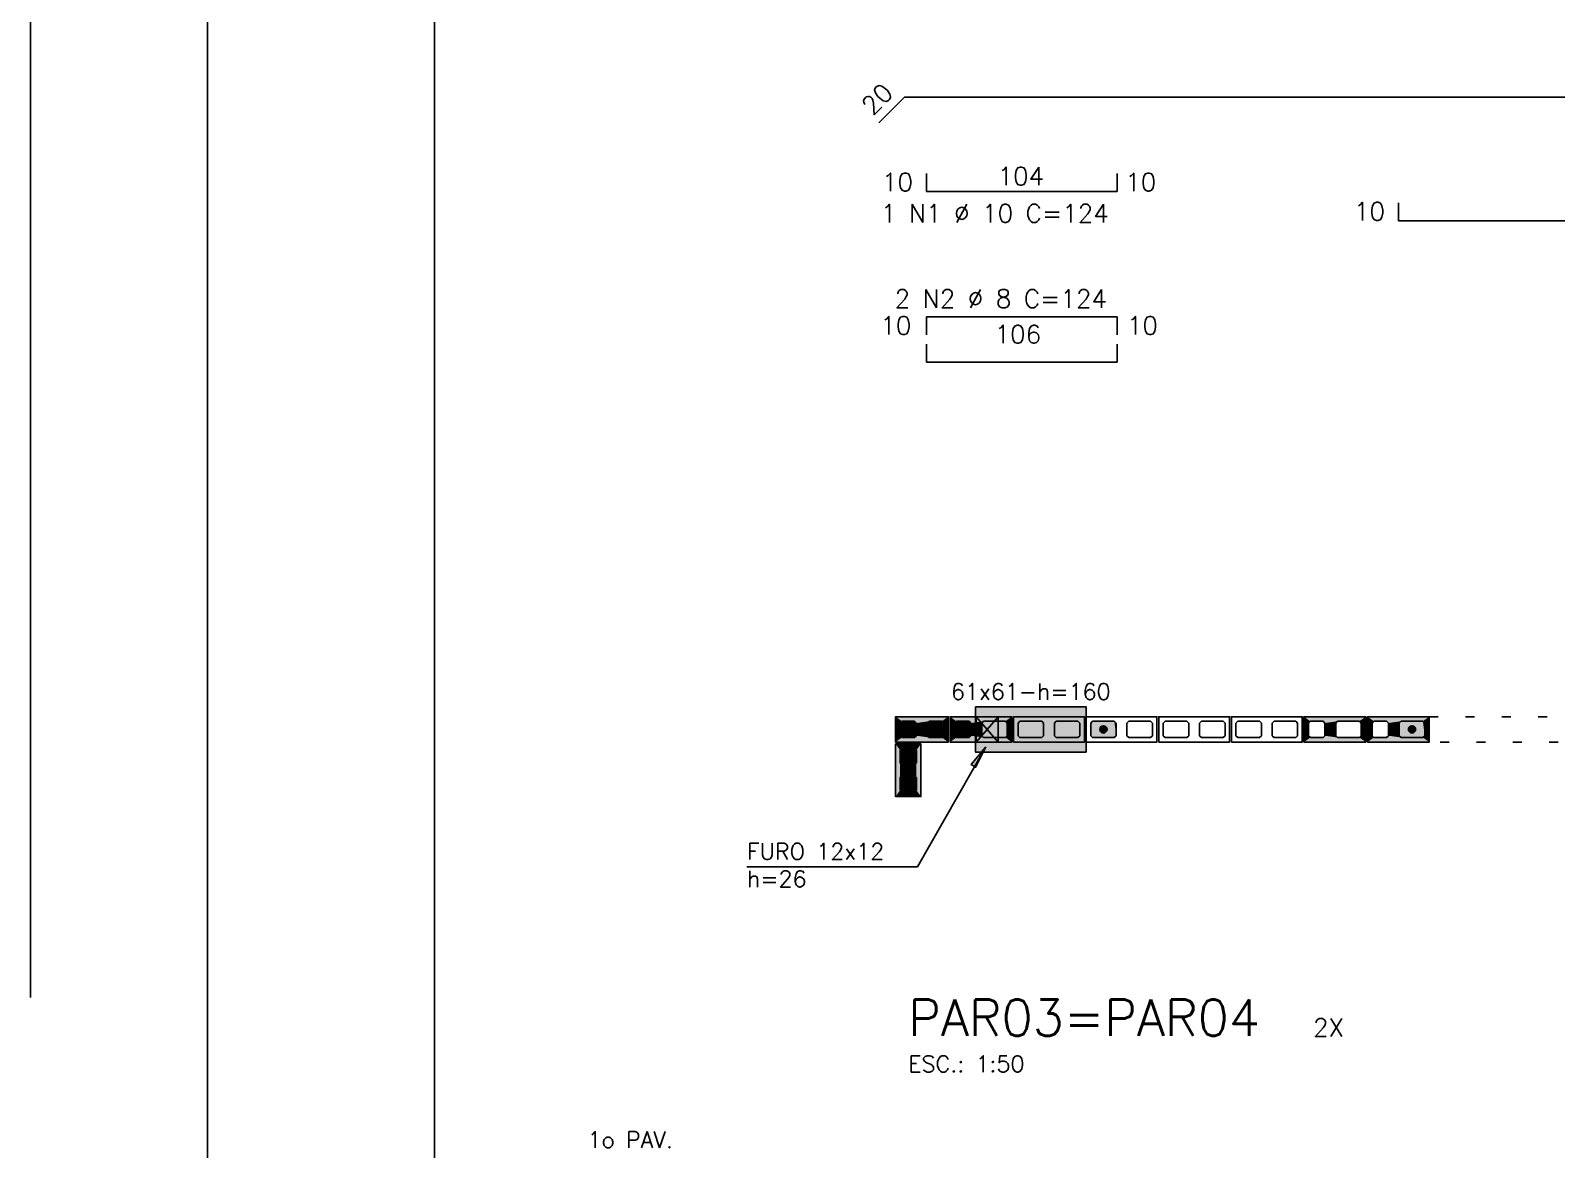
# Model space of a CAD drawing. Extents: x -2 to 121, y -2 to 61.
# Drawn here: x -1.95 to 14.86, y 34.27 to 46.6 of the extents above; entities that cross this region are included whole.
import ezdxf

# ---------------------------------------------------------------- set-up
doc = ezdxf.new("R2010")
doc.units = 0
doc.header["$MEASUREMENT"] = 0
for name, pattern in [('ESTILO_TQS_0001', [0.45, 0.3, -0.15]), ('ESTILO_TQS_0002', [0.4, 0.1, -0.3]), ('HIDDEN', [0.375, 0.25, -0.125])]:
    doc.linetypes.add(name, pattern=pattern)
doc.layers.get('Defpoints').update_dxf_attribs({"linetype": 'CONTINUOUS'})
for name, color, linetype in [('ARQ_FOLHA', 7, 'CONTINUOUS'), ('PENA_01', 1, 'CONTINUOUS'), ('PENA_02', 2, 'CONTINUOUS'), ('PENA_03', 3, 'CONTINUOUS'), ('PENA_05', 5, 'CONTINUOUS'), ('PENA_06', 6, 'CONTINUOUS'), ('PENA_09', 254, 'CONTINUOUS'), ('PENA_11', 252, 'CONTINUOUS'), ('PENA_21', 100, 'CONTINUOUS'), ('PENA_23', 50, 'CONTINUOUS'), ('PENA_27', 21, 'CONTINUOUS')]:
    doc.layers.add(name, color=color, linetype=linetype)
doc.styles.get("Standard").update_dxf_attribs({"font": 'ROMANS.SHX'})

msp = doc.modelspace()

# ---------------------------------------------------------------- linework, layer by layer
at = {"layer": 'ARQ_FOLHA', "color": 1}
for points in [[(0, -0.003745), (118.9, -0.003745), (118.9, 59.396255), (0, 59.396255)], [(2.5, 0.996255), (117.9, 0.996255), (117.9, 58.396255), (2.5, 58.396255)]]:
    msp.add_lwpolyline(points, close=True, dxfattribs=at)
at = {"layer": 'Defpoints', "color": 8, "linetype": 'HIDDEN', "ltscale": 100}
msp.add_lwpolyline([(-1.95, 60.946255), (-1.95, -1.553745), (120.85, -1.553745), (120.85, 60.946255)], close=True, dxfattribs=at)
at = {"layer": 'PENA_01', "linetype": 'ESTILO_TQS_0001'}
for points in [[(7.81021, 38.83051), (7.79021, 38.81051), (7.65021, 38.81051), (7.63021, 38.83051), (7.63021, 38.97051), (7.65021, 38.99051), (7.79021, 38.99051), (7.81021, 38.97051), (7.81021, 38.83051)], [(8.11021, 38.83051), (8.09021, 38.81051), (7.95021, 38.81051), (7.93021, 38.83051), (7.93021, 38.97051), (7.95021, 38.99051), (8.09021, 38.99051), (8.11021, 38.97051), (8.11021, 38.83051)], [(7.65021, 38.51051), (7.63021, 38.53051), (7.63021, 38.67051), (7.65021, 38.69051), (7.79021, 38.69051), (7.81021, 38.67051), (7.81021, 38.53051), (7.79021, 38.51051), (7.65021, 38.51051)], [(7.65021, 38.21051), (7.63021, 38.23051), (7.63021, 38.37051), (7.65021, 38.39051), (7.79021, 38.39051), (7.81021, 38.37051), (7.81021, 38.23051), (7.79021, 38.21051), (7.65021, 38.21051)]]:
    msp.add_lwpolyline(points, dxfattribs=at)
at = {"layer": 'PENA_01', "linetype": 'Continuous'}
for points in [[(8.25021, 38.81051), (8.39021, 38.81051), (8.41021, 38.83051), (8.41021, 38.97051), (8.39021, 38.99051), (8.25021, 38.99051), (8.23021, 38.97051), (8.23021, 38.83051), (8.25021, 38.81051)], [(8.55021, 38.81051), (8.79021, 38.81051), (8.81021, 38.83051), (8.81021, 38.97051), (8.79021, 38.99051), (8.55021, 38.99051), (8.53021, 38.97051), (8.53021, 38.83051), (8.55021, 38.81051)], [(8.93021, 38.83051), (8.95021, 38.81051), (9.19021, 38.81051), (9.21021, 38.83051), (9.21021, 38.97051), (9.19021, 38.99051), (8.95021, 38.99051), (8.93021, 38.97051), (8.93021, 38.83051)], [(9.33021, 38.83051), (9.35021, 38.81051), (9.59021, 38.81051), (9.61021, 38.83051), (9.61021, 38.97051), (9.59021, 38.99051), (9.35021, 38.99051), (9.33021, 38.97051), (9.33021, 38.83051)], [(9.73021, 38.83051), (9.75021, 38.81051), (9.99021, 38.81051), (10.01021, 38.83051), (10.01021, 38.97051), (9.99021, 38.99051), (9.75021, 38.99051), (9.73021, 38.97051), (9.73021, 38.83051)], [(10.13021, 38.83051), (10.15021, 38.81051), (10.39021, 38.81051), (10.41021, 38.83051), (10.41021, 38.97051), (10.39021, 38.99051), (10.15021, 38.99051), (10.13021, 38.97051), (10.13021, 38.83051)], [(10.53021, 38.83051), (10.55021, 38.81051), (10.79021, 38.81051), (10.81021, 38.83051), (10.81021, 38.97051), (10.79021, 38.99051), (10.55021, 38.99051), (10.53021, 38.97051), (10.53021, 38.83051)], [(10.93021, 38.83051), (10.95021, 38.81051), (11.19021, 38.81051), (11.21021, 38.83051), (11.21021, 38.97051), (11.19021, 38.99051), (10.95021, 38.99051), (10.93021, 38.97051), (10.93021, 38.83051)], [(11.33021, 38.83051), (11.35021, 38.81051), (11.59021, 38.81051), (11.61021, 38.83051), (11.61021, 38.97051), (11.59021, 38.99051), (11.35021, 38.99051), (11.33021, 38.97051), (11.33021, 38.83051)], [(11.73021, 38.83051), (11.75021, 38.81051), (11.99021, 38.81051), (12.01021, 38.83051), (12.01021, 38.97051), (11.99021, 38.99051), (11.75021, 38.99051), (11.73021, 38.97051), (11.73021, 38.83051)], [(12.15021, 38.81051), (12.29021, 38.81051), (12.31021, 38.83051), (12.31021, 38.97051), (12.29021, 38.99051), (12.15021, 38.99051), (12.13021, 38.97051), (12.13021, 38.83051), (12.15021, 38.81051)], [(12.45021, 38.81051), (12.69021, 38.81051), (12.71021, 38.83051), (12.71021, 38.97051), (12.69021, 38.99051), (12.45021, 38.99051), (12.43021, 38.97051), (12.43021, 38.83051), (12.45021, 38.81051)], [(12.85021, 38.81051), (12.99021, 38.81051), (13.01021, 38.83051), (13.01021, 38.97051), (12.99021, 38.99051), (12.85021, 38.99051), (12.83021, 38.97051), (12.83021, 38.83051), (12.85021, 38.81051)], [(13.15021, 38.81051), (13.39021, 38.81051), (13.41021, 38.83051), (13.41021, 38.97051), (13.39021, 38.99051), (13.15021, 38.99051), (13.13021, 38.97051), (13.13021, 38.83051), (13.15021, 38.81051)]]:
    msp.add_lwpolyline(points, dxfattribs=at)
at = {"layer": 'PENA_02', "linetype": 'Continuous'}
for points in [[(8.16021, 38.76051), (7.58021, 38.76051), (7.58021, 39.04051), (8.16021, 39.04051), (8.16021, 38.76051)], [(8.18021, 38.76051), (8.86021, 38.76051), (8.86021, 39.04051), (8.18021, 39.04051), (8.18021, 38.76051)], [(8.88021, 38.76051), (9.66021, 38.76051), (9.66021, 39.04051), (8.88021, 39.04051), (8.88021, 38.76051)], [(9.68021, 38.76051), (10.46021, 38.76051), (10.46021, 39.04051), (9.68021, 39.04051), (9.68021, 38.76051)], [(10.48021, 38.76051), (11.26021, 38.76051), (11.26021, 39.04051), (10.48021, 39.04051), (10.48021, 38.76051)], [(11.28021, 38.76051), (12.06021, 38.76051), (12.06021, 39.04051), (11.28021, 39.04051), (11.28021, 38.76051)], [(12.08021, 38.76051), (12.76021, 38.76051), (12.76021, 39.04051), (12.08021, 39.04051), (12.08021, 38.76051)], [(12.78021, 38.76051), (13.46021, 38.76051), (13.46021, 39.04051), (12.78021, 39.04051), (12.78021, 38.76051)], [(7.58021, 38.16051), (7.58021, 38.74051), (7.86021, 38.74051), (7.86021, 38.16051), (7.58021, 38.16051)]]:
    msp.add_lwpolyline(points, dxfattribs=at)
at = {"layer": 'PENA_03', "linetype": 'Continuous'}
for p, q in [((8.470145, 39.04051), (8.710145, 38.760509)), ((8.710145, 39.04051), (8.470145, 38.760508)), ((8.470146, 39.04051), (8.710146, 38.76051)), ((8.710146, 39.04051), (8.470146, 38.76051)), ((8.710146, 39.040509), (8.470146, 38.760509)), ((8.710147, 38.759738), (8.470146, 39.040509)), ((8.470146, 39.040509), (8.710146, 38.760509)), ((8.710146, 39.040509), (8.470146, 38.760509)), ((8.470279, 39.04051), (8.710279, 38.76051)), ((8.710279, 39.04051), (8.470279, 38.76051)), ((7.822825, 37.384379), (8.576238, 38.706279)), ((7.822825, 37.384379), (5.943438, 37.384379))]:
    msp.add_line(p, q, dxfattribs=at)
for points in [[(8.470145, 39.04051), (8.710145, 39.04051), (8.710145, 38.760509), (8.470145, 38.760508), (8.470145, 39.04051)], [(8.470146, 39.04051), (8.710146, 39.04051), (8.710146, 38.76051), (8.470146, 38.76051), (8.470146, 39.04051)], [(8.470146, 39.040509), (8.710146, 39.040509), (8.710147, 38.759738), (8.470147, 38.759738), (8.470146, 39.040509)], [(8.470146, 39.040509), (8.710146, 39.040509), (8.710146, 38.760509), (8.470146, 38.760509), (8.470146, 39.040509)], [(8.470279, 39.04051), (8.710279, 39.04051), (8.710279, 38.76051), (8.470279, 38.76051), (8.470279, 39.04051)], [(7.79021, 38.99051), (7.81021, 38.97051), (7.81021, 38.83051), (7.79021, 38.81051), (7.65021, 38.81051), (7.63021, 38.83051), (7.63021, 38.97051), (7.65021, 38.99051), (7.79021, 38.99051)], [(8.09021, 38.99051), (8.11021, 38.97051), (8.11021, 38.83051), (8.09021, 38.81051), (7.95021, 38.81051), (7.93021, 38.83051), (7.93021, 38.97051), (7.95021, 38.99051), (8.09021, 38.99051)], [(8.39021, 38.99051), (8.41021, 38.97051), (8.41021, 38.83051), (8.39021, 38.81051), (8.25021, 38.81051), (8.23021, 38.83051), (8.23021, 38.97051), (8.25021, 38.99051), (8.39021, 38.99051)], [(10.01021, 38.83051), (9.99021, 38.81051), (9.75021, 38.81051), (9.73021, 38.83051), (9.73021, 38.97051), (9.75021, 38.99051), (9.99021, 38.99051), (10.01021, 38.97051), (10.01021, 38.83051)], [(13.41021, 38.83051), (13.39021, 38.81051), (13.15021, 38.81051), (13.13021, 38.83051), (13.13021, 38.97051), (13.15021, 38.99051), (13.39021, 38.99051), (13.41021, 38.97051), (13.41021, 38.83051)], [(7.79021, 38.69051), (7.81021, 38.67051), (7.81021, 38.53051), (7.79021, 38.51051), (7.65021, 38.51051), (7.63021, 38.53051), (7.63021, 38.67051), (7.65021, 38.69051), (7.79021, 38.69051)], [(8.576238, 38.706279), (8.461574, 38.482219), (8.413075, 38.514632), (8.576238, 38.706279)], [(7.79021, 38.39051), (7.81021, 38.37051), (7.81021, 38.23051), (7.79021, 38.21051), (7.65021, 38.21051), (7.63021, 38.23051), (7.63021, 38.37051), (7.65021, 38.39051), (7.79021, 38.39051)]]:
    msp.add_lwpolyline(points, dxfattribs=at)
at = {"layer": 'PENA_03', "linetype": 'ESTILO_TQS_0002'}
msp.add_lwpolyline([(13.46021, 39.04051), (15.28021, 39.04051), (15.28021, 38.76051), (13.46021, 38.76051), (13.46021, 39.04051)], dxfattribs=at)
at = {"layer": 'PENA_03', "linetype": 'Continuous'}
for centre in [(7.72021, 38.90051), (8.02021, 38.90051), (8.32021, 38.90051), (9.87021, 38.90051), (13.27021, 38.90051), (7.72021, 38.60051), (7.72021, 38.30051)]:
    msp.add_circle(centre, 0.04, dxfattribs=at)
for points in [[(7.76021, 38.90051), (7.70021, 38.935151), (7.682623, 38.914191)], [(7.76021, 38.90051), (7.682623, 38.914191), (7.682623, 38.886829)], [(7.76021, 38.90051), (7.682623, 38.886829), (7.70021, 38.865869)], [(7.76021, 38.90051), (7.727156, 38.939902), (7.70021, 38.935151)], [(7.76021, 38.90051), (7.70021, 38.865869), (7.727156, 38.861118)], [(7.76021, 38.90051), (7.750852, 38.926222), (7.727156, 38.939902)], [(7.76021, 38.90051), (7.727156, 38.861118), (7.750852, 38.874799)], [(7.76021, 38.90051), (7.750852, 38.874799), (7.76021, 38.90051)], [(8.06021, 38.90051), (8.00021, 38.935151), (7.982623, 38.914191)], [(8.06021, 38.90051), (7.982623, 38.914191), (7.982623, 38.886829)], [(8.06021, 38.90051), (7.982623, 38.886829), (8.00021, 38.865869)], [(8.06021, 38.90051), (8.027156, 38.939902), (8.00021, 38.935151)], [(8.06021, 38.90051), (8.00021, 38.865869), (8.027156, 38.861118)], [(8.06021, 38.90051), (8.050852, 38.926222), (8.027156, 38.939902)], [(8.06021, 38.90051), (8.027156, 38.861118), (8.050852, 38.874799)], [(8.06021, 38.90051), (8.050852, 38.874799), (8.06021, 38.90051)], [(8.36021, 38.90051), (8.30021, 38.935151), (8.282623, 38.914191)], [(8.36021, 38.90051), (8.282623, 38.914191), (8.282623, 38.886829)], [(8.36021, 38.90051), (8.282623, 38.886829), (8.30021, 38.865869)], [(8.36021, 38.90051), (8.327156, 38.939902), (8.30021, 38.935151)], [(8.36021, 38.90051), (8.30021, 38.865869), (8.327156, 38.861118)], [(8.36021, 38.90051), (8.350852, 38.926222), (8.327156, 38.939902)], [(8.36021, 38.90051), (8.327156, 38.861118), (8.350852, 38.874799)], [(8.36021, 38.90051), (8.350852, 38.874799), (8.36021, 38.90051)], [(9.91021, 38.90051), (9.85021, 38.935151), (9.832623, 38.914191)], [(9.91021, 38.90051), (9.832623, 38.914191), (9.832623, 38.886829)], [(9.91021, 38.90051), (9.832623, 38.886829), (9.85021, 38.865869)], [(9.91021, 38.90051), (9.877156, 38.939902), (9.85021, 38.935151)], [(9.91021, 38.90051), (9.85021, 38.865869), (9.877156, 38.861118)], [(9.91021, 38.90051), (9.900852, 38.926222), (9.877156, 38.939902)], [(9.91021, 38.90051), (9.877156, 38.861118), (9.900852, 38.874799)], [(9.91021, 38.90051), (9.900852, 38.874799), (9.91021, 38.90051)], [(13.31021, 38.90051), (13.25021, 38.935151), (13.232623, 38.914191)], [(13.31021, 38.90051), (13.232623, 38.914191), (13.232623, 38.886829)], [(13.31021, 38.90051), (13.232623, 38.886829), (13.25021, 38.865869)], [(13.31021, 38.90051), (13.277156, 38.939902), (13.25021, 38.935151)], [(13.31021, 38.90051), (13.25021, 38.865869), (13.277156, 38.861118)], [(13.31021, 38.90051), (13.300852, 38.926222), (13.277156, 38.939902)], [(13.31021, 38.90051), (13.277156, 38.861118), (13.300852, 38.874799)], [(13.31021, 38.90051), (13.300852, 38.874799), (13.31021, 38.90051)], [(8.576238, 38.706279), (8.461574, 38.482219), (8.413075, 38.514632)], [(8.576238, 38.706279), (8.413075, 38.514632), (8.576238, 38.706279)], [(7.76021, 38.60051), (7.70021, 38.635151), (7.682623, 38.614191)], [(7.76021, 38.60051), (7.682623, 38.614191), (7.682623, 38.586829)], [(7.76021, 38.60051), (7.682623, 38.586829), (7.70021, 38.565869)], [(7.76021, 38.60051), (7.727156, 38.639902), (7.70021, 38.635151)], [(7.76021, 38.60051), (7.70021, 38.565869), (7.727156, 38.561118)], [(7.76021, 38.60051), (7.750852, 38.626222), (7.727156, 38.639902)], [(7.76021, 38.60051), (7.727156, 38.561118), (7.750852, 38.574799)], [(7.76021, 38.60051), (7.750852, 38.574799), (7.76021, 38.60051)], [(7.76021, 38.30051), (7.70021, 38.335151), (7.682623, 38.314191)], [(7.76021, 38.30051), (7.727156, 38.339902), (7.70021, 38.335151)], [(7.76021, 38.30051), (7.750852, 38.326222), (7.727156, 38.339902)], [(7.76021, 38.30051), (7.682623, 38.314191), (7.682623, 38.286829)], [(7.76021, 38.30051), (7.682623, 38.286829), (7.70021, 38.265869)], [(7.76021, 38.30051), (7.70021, 38.265869), (7.727156, 38.261118)], [(7.76021, 38.30051), (7.727156, 38.261118), (7.750852, 38.274799)], [(7.76021, 38.30051), (7.750852, 38.274799), (7.76021, 38.30051)]]:
    msp.add_solid(points, dxfattribs=at)
at = {"layer": 'PENA_05', "linetype": 'Continuous'}
for p, q in [((7.68021, 45.868944), (7.397368, 45.586102)), ((25.77021, 45.868944), (7.68021, 45.868944)), ((7.92021, 45.027834), (7.92021, 44.827834)), ((10.02021, 44.827834), (10.02021, 45.027834)), ((7.92021, 44.827834), (10.02021, 44.827834)), ((13.12021, 44.704892), (13.12021, 44.504892)), ((13.12021, 44.504892), (19.62021, 44.504892)), ((7.92021, 43.248135), (7.92021, 43.448135)), ((7.92021, 43.448135), (10.02021, 43.448135)), ((10.02021, 43.448135), (10.02021, 43.248135)), ((7.92021, 43.148135), (7.92021, 42.948135)), ((10.02021, 42.948135), (10.02021, 43.148135)), ((7.92021, 42.948135), (10.02021, 42.948135))]:
    msp.add_line(p, q, dxfattribs=at)
at = {"layer": 'PENA_09', "linetype": 'Continuous'}
for points in [[(8.589982, 38.900317), (8.710146, 39.040509), (8.470146, 39.040509), (8.589982, 38.900317)], [(8.470147, 38.76051), (8.589982, 38.900317), (8.470146, 39.040509), (8.470147, 38.76051)], [(8.710147, 38.759738), (8.710146, 39.040509), (8.589982, 38.900317), (8.710147, 38.759738)], [(8.589982, 38.900317), (8.470147, 38.76051), (8.470147, 38.759738), (8.710147, 38.759738), (8.589982, 38.900317)]]:
    msp.add_lwpolyline(points, dxfattribs=at)
for points in [[(8.589982, 38.900317), (8.710146, 39.040509), (8.470146, 39.040509)], [(8.589982, 38.900317), (8.470146, 39.040509), (8.589982, 38.900317)], [(8.470147, 38.76051), (8.589982, 38.900317), (8.470146, 39.040509)], [(8.470147, 38.76051), (8.470146, 39.040509), (8.470147, 38.76051)], [(8.710147, 38.759738), (8.710146, 39.040509), (8.589982, 38.900317)], [(8.589982, 38.900317), (8.470147, 38.76051), (8.470147, 38.76051)], [(8.589982, 38.900317), (8.470147, 38.76051), (8.710147, 38.759738)], [(8.710147, 38.759738), (8.589982, 38.900317), (8.710147, 38.759738)], [(8.589982, 38.900317), (8.710147, 38.759738), (8.589982, 38.900317)]]:
    msp.add_solid(points, dxfattribs=at)
at = {"layer": 'PENA_11', "linetype": 'Continuous'}
for points in [[(7.79021, 38.99051), (7.65021, 38.81051), (7.63021, 38.83051)], [(7.79021, 38.99051), (7.63021, 38.83051), (7.63021, 38.97051)], [(7.79021, 38.99051), (7.63021, 38.97051), (7.65021, 38.99051)], [(7.79021, 38.99051), (7.79021, 38.81051), (7.65021, 38.81051)], [(7.79021, 38.99051), (7.65021, 38.99051), (7.79021, 38.99051)], [(7.79021, 38.99051), (7.81021, 38.97051), (7.81021, 38.83051)], [(7.79021, 38.99051), (7.81021, 38.83051), (7.79021, 38.81051)], [(8.09021, 38.99051), (7.95021, 38.81051), (7.93021, 38.83051)], [(8.09021, 38.99051), (7.93021, 38.83051), (7.93021, 38.97051)], [(8.09021, 38.99051), (7.93021, 38.97051), (7.95021, 38.99051)], [(8.09021, 38.99051), (8.09021, 38.81051), (7.95021, 38.81051)], [(8.09021, 38.99051), (7.95021, 38.99051), (8.09021, 38.99051)], [(8.09021, 38.99051), (8.11021, 38.97051), (8.11021, 38.83051)], [(8.09021, 38.99051), (8.11021, 38.83051), (8.09021, 38.81051)], [(8.39021, 38.99051), (8.25021, 38.81051), (8.23021, 38.83051)], [(8.39021, 38.99051), (8.23021, 38.83051), (8.23021, 38.97051)], [(8.39021, 38.99051), (8.23021, 38.97051), (8.25021, 38.99051)], [(8.39021, 38.99051), (8.39021, 38.81051), (8.25021, 38.81051)], [(8.39021, 38.99051), (8.25021, 38.99051), (8.39021, 38.99051)], [(8.39021, 38.99051), (8.41021, 38.97051), (8.41021, 38.83051)], [(8.39021, 38.99051), (8.41021, 38.83051), (8.39021, 38.81051)], [(10.01021, 38.83051), (9.73021, 38.97051), (9.75021, 38.99051)], [(10.01021, 38.83051), (9.73021, 38.83051), (9.73021, 38.97051)], [(10.01021, 38.83051), (9.75021, 38.99051), (9.99021, 38.99051)], [(10.01021, 38.83051), (9.99021, 38.99051), (10.01021, 38.97051)], [(10.01021, 38.83051), (10.01021, 38.97051), (10.01021, 38.83051)], [(13.41021, 38.83051), (13.13021, 38.97051), (13.15021, 38.99051)], [(13.41021, 38.83051), (13.13021, 38.83051), (13.13021, 38.97051)], [(13.41021, 38.83051), (13.15021, 38.99051), (13.39021, 38.99051)], [(13.41021, 38.83051), (13.39021, 38.99051), (13.41021, 38.97051)], [(13.41021, 38.83051), (13.41021, 38.97051), (13.41021, 38.83051)], [(7.79021, 38.69051), (7.65021, 38.51051), (7.63021, 38.53051)], [(7.79021, 38.69051), (7.63021, 38.53051), (7.63021, 38.67051)], [(7.79021, 38.69051), (7.63021, 38.67051), (7.65021, 38.69051)], [(7.79021, 38.69051), (7.79021, 38.51051), (7.65021, 38.51051)], [(7.79021, 38.69051), (7.65021, 38.69051), (7.79021, 38.69051)], [(7.79021, 38.69051), (7.81021, 38.67051), (7.81021, 38.53051)], [(7.79021, 38.69051), (7.81021, 38.53051), (7.79021, 38.51051)], [(10.01021, 38.83051), (9.75021, 38.81051), (9.73021, 38.83051)], [(10.01021, 38.83051), (9.99021, 38.81051), (9.75021, 38.81051)], [(13.41021, 38.83051), (13.15021, 38.81051), (13.13021, 38.83051)], [(13.41021, 38.83051), (13.39021, 38.81051), (13.15021, 38.81051)], [(7.79021, 38.39051), (7.65021, 38.21051), (7.63021, 38.23051)], [(7.79021, 38.39051), (7.63021, 38.23051), (7.63021, 38.37051)], [(7.79021, 38.39051), (7.63021, 38.37051), (7.65021, 38.39051)], [(7.79021, 38.39051), (7.79021, 38.21051), (7.65021, 38.21051)], [(7.79021, 38.39051), (7.65021, 38.39051), (7.79021, 38.39051)], [(7.79021, 38.39051), (7.81021, 38.37051), (7.81021, 38.23051)], [(7.79021, 38.39051), (7.81021, 38.23051), (7.79021, 38.21051)]]:
    msp.add_solid(points, dxfattribs=at)
at = {"layer": 'PENA_21', "linetype": 'Continuous'}
for points in [[(8.18021, 38.90051), (8.23021, 38.90051), (8.23021, 38.97051), (8.25021, 38.99051), (8.39021, 38.99051), (8.41021, 38.97051), (8.41021, 38.90051), (8.53021, 38.90051), (8.53021, 38.97051), (8.55021, 38.99051), (8.79021, 38.99051), (8.81021, 38.97051), (8.81021, 38.90051), (8.86021, 38.90051), (8.86021, 39.04051), (8.18021, 39.04051), (8.18021, 38.90051)], [(12.08021, 38.90051), (12.13021, 38.90051), (12.13021, 38.97051), (12.15021, 38.99051), (12.29021, 38.99051), (12.31021, 38.97051), (12.31021, 38.90051), (12.43021, 38.90051), (12.43021, 38.97051), (12.45021, 38.99051), (12.69021, 38.99051), (12.71021, 38.97051), (12.71021, 38.90051), (12.76021, 38.90051), (12.76021, 39.04051), (12.08021, 39.04051), (12.08021, 38.90051)], [(12.78021, 38.90051), (12.83021, 38.90051), (12.83021, 38.97051), (12.85021, 38.99051), (12.99021, 38.99051), (13.01021, 38.97051), (13.01021, 38.90051), (13.13021, 38.90051), (13.13021, 38.97051), (13.15021, 38.99051), (13.39021, 38.99051), (13.41021, 38.97051), (13.41021, 38.90051), (13.46021, 38.90051), (13.46021, 39.04051), (12.78021, 39.04051), (12.78021, 38.90051)], [(8.18021, 38.90051), (8.23021, 38.90051), (8.23021, 38.83051), (8.25021, 38.81051), (8.39021, 38.81051), (8.41021, 38.83051), (8.41021, 38.90051), (8.53021, 38.90051), (8.53021, 38.83051), (8.55021, 38.81051), (8.79021, 38.81051), (8.81021, 38.83051), (8.81021, 38.90051), (8.86021, 38.90051), (8.86021, 38.76051), (8.18021, 38.76051), (8.18021, 38.90051)], [(12.08021, 38.90051), (12.13021, 38.90051), (12.13021, 38.83051), (12.15021, 38.81051), (12.29021, 38.81051), (12.31021, 38.83051), (12.31021, 38.90051), (12.43021, 38.90051), (12.43021, 38.83051), (12.45021, 38.81051), (12.69021, 38.81051), (12.71021, 38.83051), (12.71021, 38.90051), (12.76021, 38.90051), (12.76021, 38.76051), (12.08021, 38.76051), (12.08021, 38.90051)], [(12.78021, 38.90051), (12.83021, 38.90051), (12.83021, 38.83051), (12.85021, 38.81051), (12.99021, 38.81051), (13.01021, 38.83051), (13.01021, 38.90051), (13.13021, 38.90051), (13.13021, 38.83051), (13.15021, 38.81051), (13.39021, 38.81051), (13.41021, 38.83051), (13.41021, 38.90051), (13.46021, 38.90051), (13.46021, 38.76051), (12.78021, 38.76051), (12.78021, 38.90051)]]:
    msp.add_lwpolyline(points, dxfattribs=at)
for points in [[(8.86021, 39.04051), (8.18021, 39.04051), (8.25021, 38.99051)], [(8.18021, 39.04051), (8.18021, 38.90051), (8.23021, 38.90051)], [(8.18021, 39.04051), (8.23021, 38.90051), (8.23021, 38.97051)], [(8.18021, 39.04051), (8.23021, 38.97051), (8.25021, 38.99051)], [(8.86021, 39.04051), (8.25021, 38.99051), (8.39021, 38.99051)], [(8.86021, 39.04051), (8.39021, 38.99051), (8.41021, 38.97051)], [(8.86021, 39.04051), (8.41021, 38.97051), (8.55021, 38.99051)], [(8.86021, 39.04051), (8.55021, 38.99051), (8.79021, 38.99051)], [(8.86021, 39.04051), (8.79021, 38.99051), (8.81021, 38.97051)], [(8.86021, 39.04051), (8.81021, 38.97051), (8.86021, 38.90051)], [(12.76021, 39.04051), (12.08021, 39.04051), (12.15021, 38.99051)], [(12.08021, 39.04051), (12.08021, 38.90051), (12.13021, 38.90051)], [(12.08021, 39.04051), (12.13021, 38.90051), (12.13021, 38.97051)], [(12.08021, 39.04051), (12.13021, 38.97051), (12.15021, 38.99051)], [(12.76021, 39.04051), (12.15021, 38.99051), (12.29021, 38.99051)], [(12.76021, 39.04051), (12.29021, 38.99051), (12.31021, 38.97051)], [(12.76021, 39.04051), (12.31021, 38.97051), (12.45021, 38.99051)], [(12.76021, 39.04051), (12.45021, 38.99051), (12.69021, 38.99051)], [(12.76021, 39.04051), (12.69021, 38.99051), (12.71021, 38.97051)], [(12.76021, 39.04051), (12.71021, 38.97051), (12.76021, 38.90051)], [(13.46021, 39.04051), (12.78021, 39.04051), (12.85021, 38.99051)], [(12.78021, 39.04051), (12.78021, 38.90051), (12.83021, 38.90051)], [(12.78021, 39.04051), (12.83021, 38.90051), (12.83021, 38.97051)], [(12.78021, 39.04051), (12.83021, 38.97051), (12.85021, 38.99051)], [(13.46021, 39.04051), (12.85021, 38.99051), (12.99021, 38.99051)], [(13.46021, 39.04051), (12.99021, 38.99051), (13.01021, 38.97051)], [(13.46021, 39.04051), (13.01021, 38.97051), (13.15021, 38.99051)], [(13.46021, 39.04051), (13.15021, 38.99051), (13.39021, 38.99051)], [(13.46021, 39.04051), (13.39021, 38.99051), (13.41021, 38.97051)], [(13.46021, 39.04051), (13.41021, 38.97051), (13.46021, 38.90051)], [(8.18021, 38.76051), (8.18021, 38.90051), (8.23021, 38.90051)], [(8.18021, 38.76051), (8.23021, 38.90051), (8.23021, 38.83051)], [(8.41021, 38.97051), (8.53021, 38.97051), (8.55021, 38.99051)], [(8.41021, 38.97051), (8.41021, 38.90051), (8.53021, 38.90051)], [(8.41021, 38.97051), (8.53021, 38.90051), (8.53021, 38.97051)], [(8.41021, 38.83051), (8.41021, 38.90051), (8.53021, 38.90051)], [(8.41021, 38.83051), (8.53021, 38.90051), (8.53021, 38.83051)], [(8.86021, 38.90051), (8.81021, 38.97051), (8.81021, 38.90051)], [(8.86021, 38.76051), (8.81021, 38.83051), (8.86021, 38.90051)], [(8.86021, 38.90051), (8.81021, 38.83051), (8.81021, 38.90051)], [(12.08021, 38.76051), (12.08021, 38.90051), (12.13021, 38.90051)], [(12.08021, 38.76051), (12.13021, 38.90051), (12.13021, 38.83051)], [(12.31021, 38.97051), (12.43021, 38.97051), (12.45021, 38.99051)], [(12.31021, 38.97051), (12.31021, 38.90051), (12.43021, 38.90051)], [(12.31021, 38.97051), (12.43021, 38.90051), (12.43021, 38.97051)], [(12.31021, 38.83051), (12.31021, 38.90051), (12.43021, 38.90051)], [(12.31021, 38.83051), (12.43021, 38.90051), (12.43021, 38.83051)], [(12.76021, 38.90051), (12.71021, 38.97051), (12.71021, 38.90051)], [(12.76021, 38.76051), (12.71021, 38.83051), (12.76021, 38.90051)], [(12.76021, 38.90051), (12.71021, 38.83051), (12.71021, 38.90051)], [(12.78021, 38.76051), (12.78021, 38.90051), (12.83021, 38.90051)], [(12.78021, 38.76051), (12.83021, 38.90051), (12.83021, 38.83051)], [(13.01021, 38.97051), (13.13021, 38.97051), (13.15021, 38.99051)], [(13.01021, 38.97051), (13.01021, 38.90051), (13.13021, 38.90051)], [(13.01021, 38.97051), (13.13021, 38.90051), (13.13021, 38.97051)], [(13.01021, 38.83051), (13.01021, 38.90051), (13.13021, 38.90051)], [(13.01021, 38.83051), (13.13021, 38.90051), (13.13021, 38.83051)], [(13.46021, 38.90051), (13.41021, 38.97051), (13.41021, 38.90051)], [(13.46021, 38.76051), (13.41021, 38.83051), (13.46021, 38.90051)], [(13.46021, 38.90051), (13.41021, 38.83051), (13.41021, 38.90051)], [(8.18021, 38.76051), (8.23021, 38.83051), (8.25021, 38.81051)], [(8.86021, 38.76051), (8.18021, 38.76051), (8.25021, 38.81051)], [(8.86021, 38.76051), (8.25021, 38.81051), (8.39021, 38.81051)], [(8.86021, 38.76051), (8.39021, 38.81051), (8.41021, 38.83051)], [(8.86021, 38.76051), (8.41021, 38.83051), (8.55021, 38.81051)], [(8.41021, 38.83051), (8.53021, 38.83051), (8.55021, 38.81051)], [(8.86021, 38.76051), (8.55021, 38.81051), (8.79021, 38.81051)], [(8.86021, 38.76051), (8.79021, 38.81051), (8.81021, 38.83051)], [(12.08021, 38.76051), (12.13021, 38.83051), (12.15021, 38.81051)], [(12.76021, 38.76051), (12.08021, 38.76051), (12.15021, 38.81051)], [(12.76021, 38.76051), (12.15021, 38.81051), (12.29021, 38.81051)], [(12.76021, 38.76051), (12.29021, 38.81051), (12.31021, 38.83051)], [(12.76021, 38.76051), (12.31021, 38.83051), (12.45021, 38.81051)], [(12.31021, 38.83051), (12.43021, 38.83051), (12.45021, 38.81051)], [(12.76021, 38.76051), (12.45021, 38.81051), (12.69021, 38.81051)], [(12.76021, 38.76051), (12.69021, 38.81051), (12.71021, 38.83051)], [(12.78021, 38.76051), (12.83021, 38.83051), (12.85021, 38.81051)], [(13.46021, 38.76051), (12.78021, 38.76051), (12.85021, 38.81051)], [(13.46021, 38.76051), (12.85021, 38.81051), (12.99021, 38.81051)], [(13.46021, 38.76051), (12.99021, 38.81051), (13.01021, 38.83051)], [(13.46021, 38.76051), (13.01021, 38.83051), (13.15021, 38.81051)], [(13.01021, 38.83051), (13.13021, 38.83051), (13.15021, 38.81051)], [(13.46021, 38.76051), (13.15021, 38.81051), (13.39021, 38.81051)], [(13.46021, 38.76051), (13.39021, 38.81051), (13.41021, 38.83051)]]:
    msp.add_solid(points, dxfattribs=at)
at = {"layer": 'PENA_23', "linetype": 'Continuous'}
msp.add_lwpolyline([(8.46021, 39.15051), (9.68021, 39.15051), (9.68021, 38.65051), (8.46021, 38.65051), (8.46021, 39.15051)], dxfattribs=at)
msp.add_lwpolyline([(8.46021, 39.15051), (9.68021, 39.15051), (9.68021, 38.65051), (8.46021, 38.65051), (8.46021, 39.15051)], dxfattribs=at)
for points in [[(8.46021, 39.15051), (9.68021, 39.15051), (9.68021, 38.65051)], [(8.46021, 39.15051), (9.68021, 38.65051), (8.46021, 38.65051)], [(8.46021, 39.15051), (8.46021, 38.65051), (8.46021, 39.15051)], [(8.46021, 39.15051), (9.68021, 39.15051), (9.68021, 38.65051)], [(8.46021, 39.15051), (9.68021, 38.65051), (8.46021, 38.65051)], [(8.46021, 39.15051), (8.46021, 38.65051), (8.46021, 39.15051)]]:
    msp.add_solid(points, dxfattribs=at)
at = {"layer": 'PENA_27', "linetype": 'Continuous'}
for points in [[(7.58021, 39.04051), (8.16021, 39.04051), (8.16021, 38.90051), (8.11021, 38.90051), (8.11021, 38.97051), (8.09021, 38.99051), (7.95021, 38.99051), (7.93021, 38.97051), (7.93021, 38.90051), (7.81021, 38.90051), (7.81021, 38.97051), (7.79021, 38.99051), (7.65021, 38.99051), (7.63021, 38.97051), (7.63021, 38.90051), (7.58021, 38.90051), (7.58021, 39.04051)], [(7.58021, 38.76051), (8.16021, 38.76051), (8.16021, 38.90051), (8.11021, 38.90051), (8.11021, 38.83051), (8.09021, 38.81051), (7.95021, 38.81051), (7.93021, 38.83051), (7.93021, 38.90051), (7.81021, 38.90051), (7.81021, 38.83051), (7.79021, 38.81051), (7.65021, 38.81051), (7.63021, 38.83051), (7.63021, 38.90051), (7.58021, 38.90051), (7.58021, 38.76051)], [(7.58021, 38.74051), (7.58021, 38.16051), (7.72021, 38.16051), (7.72021, 38.21051), (7.65021, 38.21051), (7.63021, 38.23051), (7.63021, 38.37051), (7.65021, 38.39051), (7.72021, 38.39051), (7.72021, 38.51051), (7.65021, 38.51051), (7.63021, 38.53051), (7.63021, 38.67051), (7.65021, 38.69051), (7.72021, 38.69051), (7.72021, 38.74051), (7.58021, 38.74051)], [(7.86021, 38.74051), (7.86021, 38.16051), (7.72021, 38.16051), (7.72021, 38.21051), (7.79021, 38.21051), (7.81021, 38.23051), (7.81021, 38.37051), (7.79021, 38.39051), (7.72021, 38.39051), (7.72021, 38.51051), (7.79021, 38.51051), (7.81021, 38.53051), (7.81021, 38.67051), (7.79021, 38.69051), (7.72021, 38.69051), (7.72021, 38.74051), (7.86021, 38.74051)]]:
    msp.add_lwpolyline(points, dxfattribs=at)
for points in [[(7.63021, 38.97051), (7.58021, 39.04051), (7.65021, 38.99051)], [(7.58021, 39.04051), (8.16021, 39.04051), (7.65021, 38.99051)], [(7.58021, 38.90051), (7.58021, 39.04051), (7.63021, 38.90051)], [(7.58021, 39.04051), (7.63021, 38.97051), (7.63021, 38.90051)], [(8.16021, 39.04051), (7.79021, 38.99051), (7.65021, 38.99051)], [(7.79021, 38.99051), (8.16021, 39.04051), (7.81021, 38.97051)], [(8.16021, 39.04051), (7.95021, 38.99051), (7.81021, 38.97051)], [(8.09021, 38.99051), (7.95021, 38.99051), (8.16021, 39.04051)], [(8.11021, 38.97051), (8.09021, 38.99051), (8.16021, 39.04051)], [(8.16021, 38.90051), (8.11021, 38.90051), (8.16021, 39.04051)], [(8.11021, 38.90051), (8.11021, 38.97051), (8.16021, 39.04051)], [(7.58021, 38.90051), (7.58021, 38.76051), (7.63021, 38.90051)], [(7.58021, 38.76051), (7.63021, 38.83051), (7.63021, 38.90051)], [(7.81021, 38.97051), (7.95021, 38.99051), (7.81021, 38.90051)], [(7.95021, 38.99051), (7.93021, 38.97051), (7.81021, 38.90051)], [(7.81021, 38.90051), (7.93021, 38.97051), (7.93021, 38.90051)], [(7.81021, 38.83051), (7.95021, 38.81051), (7.81021, 38.90051)], [(7.95021, 38.81051), (7.93021, 38.83051), (7.81021, 38.90051)], [(7.81021, 38.90051), (7.93021, 38.83051), (7.93021, 38.90051)], [(8.16021, 38.90051), (8.11021, 38.90051), (8.16021, 38.76051)], [(8.11021, 38.90051), (8.11021, 38.83051), (8.16021, 38.76051)], [(7.63021, 38.83051), (7.58021, 38.76051), (7.65021, 38.81051)], [(7.58021, 38.76051), (8.16021, 38.76051), (7.65021, 38.81051)], [(7.58021, 38.16051), (7.63021, 38.67051), (7.58021, 38.74051)], [(7.63021, 38.67051), (7.65021, 38.69051), (7.58021, 38.74051)], [(7.58021, 38.74051), (7.65021, 38.69051), (7.72021, 38.74051)], [(7.63021, 38.23051), (7.63021, 38.67051), (7.58021, 38.16051)], [(7.63021, 38.67051), (7.63021, 38.37051), (7.63021, 38.53051)], [(7.63021, 38.67051), (7.63021, 38.37051), (7.63021, 38.23051)], [(8.16021, 38.76051), (7.79021, 38.81051), (7.65021, 38.81051)], [(7.65021, 38.69051), (7.72021, 38.69051), (7.72021, 38.74051)], [(7.79021, 38.69051), (7.72021, 38.69051), (7.86021, 38.74051)], [(7.72021, 38.69051), (7.72021, 38.74051), (7.86021, 38.74051)], [(7.79021, 38.81051), (8.16021, 38.76051), (7.81021, 38.83051)], [(7.81021, 38.67051), (7.79021, 38.69051), (7.86021, 38.74051)], [(8.16021, 38.76051), (7.95021, 38.81051), (7.81021, 38.83051)], [(7.81021, 38.53051), (7.86021, 38.74051), (7.81021, 38.37051)], [(7.81021, 38.37051), (7.86021, 38.74051), (7.81021, 38.23051)], [(7.86021, 38.74051), (7.86021, 38.16051), (7.81021, 38.23051)], [(7.81021, 38.53051), (7.81021, 38.67051), (7.86021, 38.74051)], [(8.09021, 38.81051), (7.95021, 38.81051), (8.16021, 38.76051)], [(8.11021, 38.83051), (8.09021, 38.81051), (8.16021, 38.76051)], [(7.63021, 38.37051), (7.65021, 38.39051), (7.63021, 38.53051)], [(7.63021, 38.53051), (7.65021, 38.39051), (7.65021, 38.51051)], [(7.65021, 38.39051), (7.72021, 38.39051), (7.65021, 38.51051)], [(7.65021, 38.51051), (7.72021, 38.39051), (7.72021, 38.51051)], [(7.72021, 38.39051), (7.79021, 38.51051), (7.79021, 38.39051)], [(7.72021, 38.39051), (7.72021, 38.51051), (7.79021, 38.51051)], [(7.79021, 38.51051), (7.81021, 38.53051), (7.79021, 38.39051)], [(7.79021, 38.39051), (7.81021, 38.53051), (7.81021, 38.37051)], [(7.65021, 38.21051), (7.63021, 38.23051), (7.58021, 38.16051)], [(7.58021, 38.16051), (7.72021, 38.16051), (7.65021, 38.21051)], [(7.72021, 38.16051), (7.72021, 38.21051), (7.65021, 38.21051)], [(7.86021, 38.16051), (7.72021, 38.16051), (7.79021, 38.21051)], [(7.79021, 38.21051), (7.72021, 38.16051), (7.72021, 38.21051)], [(7.81021, 38.23051), (7.86021, 38.16051), (7.79021, 38.21051)]]:
    msp.add_solid(points, dxfattribs=at)

# ---------------------------------------------------------------- texts
at = {"layer": 'PENA_02', "linetype": 'Continuous'}
msp.add_text('2X', height=0.2, dxfattribs=at).set_placement((12.17968, 35.513875))
at = {"layer": 'PENA_03', "linetype": 'Continuous'}
msp.add_text('20', height=0.2, rotation=45, dxfattribs=at).set_placement((7.326657, 45.656812))
for s, height, p in [('104', 0.2, (8.702945, 44.898395)), ('10', 0.2, (7.43021, 44.832834)), ('10', 0.2, (10.11021, 44.832834)), ('1 N1 %%c 10 C=124', 0.2, (7.418828, 44.488361)), ('10', 0.2, (12.63021, 44.509892)), ('2 N2 %%c 8 C=124', 0.2, (7.57021, 43.548135)), ('10', 0.2, (7.41221, 43.252135)), ('10', 0.2, (10.12821, 43.252135)), ('106', 0.2, (8.67021, 43.156135)), ('61x61-h=160', 0.18, (8.190018, 39.227718)), ('FURO 12x12', 0.18, (5.943294, 37.465157)), ('h=26', 0.18, (5.943736, 37.162717)), ('ESC.: 1:50', 0.18, (7.720274, 35.122812)), ('1o PAV.', 0.18, (4.186623, 34.286551))]:
    msp.add_text(s, height=height, dxfattribs=at).set_placement(p)
at = {"layer": 'PENA_06', "linetype": 'Continuous'}
msp.add_text('PAR03=PAR04', height=0.4, dxfattribs=at).set_placement((7.720274, 35.522812))

doc.saveas('drawing.dxf')
